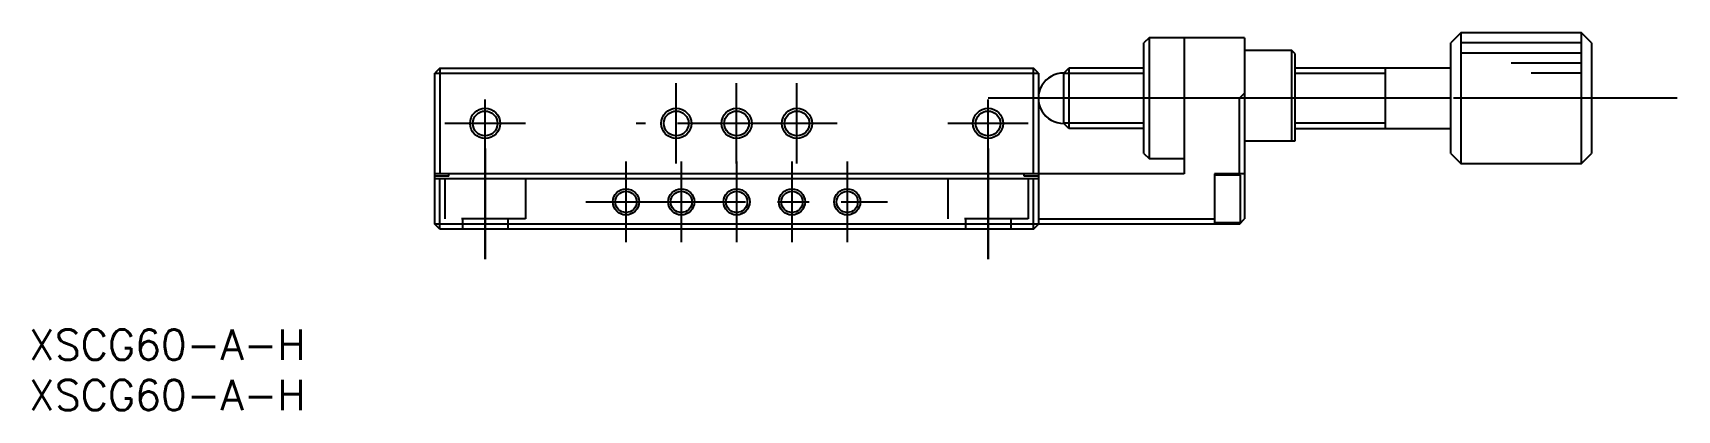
# Model space of a CAD drawing. Extents: x 0 to 331, y -8 to 200.
# Drawn here: x 0.4 to 163.8, y -8 to 29.5 of the extents above; entities that cross this region are included whole.
import ezdxf

# ---------------------------------------------------------------- set-up
doc = ezdxf.new("R2010")
doc.units = 0
doc.header["$LTSCALE"] = 0.5
doc.linetypes.add('CENTER', pattern=[50.8, 31.75, -6.35, 6.35, -6.35])
doc.linetypes.add('DASHED', pattern=[19.05, 12.7, -6.35])
for name, color, linetype in [('MSM_CENTER', 1, 'CENTER'), ('MSM_CONTINUOUS', 7, 'CONTINUOUS'), ('MSM_DASHED', 4, 'DASHED'), ('MSM_NARROW', 5, 'CONTINUOUS'), ('MSM_PART_NUMBER', 7, 'CONTINUOUS')]:
    doc.layers.add(name, color=color, linetype=linetype)
doc.styles.get("Standard").update_dxf_attribs({"font": 'txt.shx', "height": 3, "bigfont": 'bigfont.shx'})

# ---------------------------------------------------------------- blocks, each defined once
blk = doc.blocks.new('*U2')
at = {"layer": 'MSM_PART_NUMBER'}
blk.add_text('XSCG60-A-H', height=3, dxfattribs=at).set_placement((0, -3))
blk = doc.blocks.new('*U3')
at = {"layer": 'MSM_PART_NUMBER'}
blk.add_text('XSCG60-A-H', height=3, dxfattribs=at).set_placement((0, -8))

msp = doc.modelspace()

# ---------------------------------------------------------------- linework, layer by layer
at = {"layer": 'MSM_CENTER'}
for p, q in [((45.344929, 7), (45.34493, 24.5)), ((64.34493, 16.500001), (64.34493, 24.5)), ((70.34493, 16.500001), (70.34493, 24.5)), ((76.34493, 16.500001), (76.34493, 24.5)), ((95.344929, 7), (95.34493, 24.5)), ((160.344929, 23), (95.344929, 23)), ((163.844936, 23.000001), (95.344937, 23.000001)), ((49.344929, 20.5), (41.34493, 20.5)), ((80.344929, 20.5), (60.34493, 20.5)), ((99.344929, 20.5), (91.34493, 20.5)), ((45.344929, 18), (45.344929, 7)), ((95.344929, 18), (95.344929, 7)), ((59.344929, 16.699999), (59.344929, 8.7)), ((64.844928, 16.699999), (64.844928, 8.7)), ((70.344929, 16.699999), (70.344929, 8.7)), ((75.84493, 16.699999), (75.84493, 8.7)), ((81.34493, 16.699999), (81.34493, 8.7)), ((55.34493, 12.7), (85.344929, 12.7))]:
    msp.add_line(p, q, dxfattribs=at)
at = {"layer": 'MSM_CONTINUOUS'}
for p, q in [((142.344929, 29.5), (141.344929, 28.5)), ((142.344929, 29.5), (142.344929, 16.5)), ((154.344929, 29.5), (142.344929, 29.5)), ((154.344929, 16.5), (154.344929, 29.5)), ((155.344929, 28.5), (154.344929, 29.5)), ((111.344929, 29), (110.844929, 28.5)), ((110.844929, 17.5), (110.844929, 28.5)), ((111.344929, 29), (111.344929, 17)), ((120.844929, 29), (111.344929, 29)), ((114.844929, 29), (114.844929, 15.5)), ((120.844929, 29), (120.844929, 11)), ((141.344929, 17.5), (141.344929, 28.5)), ((155.344929, 28.5), (155.344929, 17.5)), ((125.544929, 27.75), (120.844929, 27.75)), ((125.544929, 18.75), (125.544929, 27.75)), ((125.844929, 27.45), (125.544929, 27.75)), ((125.844929, 27.45), (125.844929, 18.75)), ((40.844929, 26), (40.344929, 25.5)), ((40.344929, 25.5), (100.344929, 25.5)), ((40.344929, 10.5), (40.344929, 25.5)), ((40.844929, 26), (40.844929, 15.5)), ((40.844929, 26), (99.844929, 26)), ((99.844929, 15.5), (99.844929, 26)), ((100.344929, 25.5), (99.844929, 26)), ((100.344929, 25.5), (100.344929, 10.5)), ((102.844929, 25.4585), (103.386429, 26)), ((102.844929, 25.4585), (102.844929, 20.5415)), ((103.386429, 26), (103.386429, 20)), ((110.84493, 26), (103.386429, 26)), ((141.344929, 26), (125.844929, 26)), ((134.844929, 19.999995), (134.844929, 26.000005)), ((120.344929, 23), (114.844929, 23)), ((120.344929, 23), (120.844929, 23.5)), ((120.344929, 15.5), (120.344929, 23)), ((103.386429, 20), (102.844929, 20.5415)), ((110.84493, 20), (103.386429, 20)), ((125.844929, 20), (141.344929, 20)), ((125.844929, 18.75), (120.844929, 18.75)), ((110.844929, 17.5), (111.344929, 17)), ((111.344929, 17), (114.844929, 17)), ((141.344929, 17.5), (142.344929, 16.5)), ((142.344929, 16.5), (154.344929, 16.5)), ((154.344929, 16.5), (155.344929, 17.5)), ((114.844929, 15.5), (40.344929, 15.5)), ((41.744929, 15.25), (40.344929, 15.25)), ((100.344929, 15), (40.344929, 15)), ((40.844929, 10), (40.844929, 15)), ((41.744929, 15.25), (41.744929, 15.5)), ((98.944929, 15.25), (98.944929, 15.5)), ((100.344929, 15.25), (98.944929, 15.25)), ((99.844929, 10), (99.844929, 15)), ((117.844929, 15.5), (117.844929, 10.5)), ((120.844929, 15.5), (117.844929, 15.5)), ((120.444929, 15.35), (117.844929, 15.35)), ((120.444929, 10.65), (120.444929, 15.35)), ((120.344929, 10.5), (40.344929, 10.5)), ((40.844929, 10), (40.344929, 10.5)), ((99.844929, 10), (40.844929, 10)), ((99.844929, 10), (100.344929, 10.5)), ((100.344929, 11), (117.844929, 11)), ((117.844929, 10.65), (120.444929, 10.65)), ((120.344929, 10.5), (120.844929, 11))]:
    msp.add_line(p, q, dxfattribs=at)
for centre, radius in [((45.344929, 20.5), 1.2295), ((64.344929, 20.5), 1.2295), ((70.344929, 20.5), 1.2295), ((76.344929, 20.5), 1.2295), ((95.344929, 20.5), 1.2295), ((59.344929, 12.7), 1.0565), ((64.844928, 12.7), 1.0565), ((70.344929, 12.7), 1.0565), ((75.844929, 12.7), 1.0565), ((81.34493, 12.7), 1.0565)]:
    msp.add_circle(centre, radius, dxfattribs=at)
msp.add_arc((102.844929, 23), 2.5, 89.05661378, 270.94337613, dxfattribs=at)
at = {"layer": 'MSM_DASHED'}
for p, q in [((41.344929, 15), (41.344929, 11)), ((49.344929, 15), (49.344929, 11)), ((91.344929, 15), (91.344929, 11)), ((99.344929, 15), (99.344929, 11)), ((49.344929, 11), (41.344929, 11)), ((43.094929, 11), (43.094929, 10)), ((47.594929, 11), (47.594929, 10)), ((99.344929, 11), (91.344929, 11)), ((93.094929, 11), (93.094929, 10)), ((97.594929, 11), (97.594929, 10))]:
    msp.add_line(p, q, dxfattribs=at)
at = {"layer": 'MSM_NARROW'}
for p, q in [((154.344929, 28.5), (142.344929, 28.5)), ((154.344929, 27.5), (142.344929, 27.5)), ((154.344929, 26.5), (147.344929, 26.5)), ((110.84493, 25.4585), (102.844929, 25.4585)), ((134.844929, 25.4585), (125.84493, 25.4585)), ((154.344929, 25.5), (149.344929, 25.5)), ((110.84493, 20.5415), (102.844929, 20.5415)), ((134.844929, 20.5415), (125.84493, 20.5415))]:
    msp.add_line(p, q, dxfattribs=at)
for centre, radius in [((45.344929, 20.5), 1.5), ((64.344929, 20.5), 1.5), ((70.344929, 20.5), 1.5), ((76.344929, 20.5), 1.5), ((95.344929, 20.5), 1.5), ((59.344929, 12.7), 1.3), ((64.844928, 12.7), 1.3), ((70.344929, 12.7), 1.3), ((75.844929, 12.7), 1.3), ((81.34493, 12.7), 1.3)]:
    msp.add_circle(centre, radius, dxfattribs=at)

# ---------------------------------------------------------------- block references
at = {"layer": 'MSM_CONTINUOUS'}
for name in ['*U2', '*U3']:
    msp.add_blockref(name, (0, 0), dxfattribs=at)

doc.saveas('drawing.dxf')
